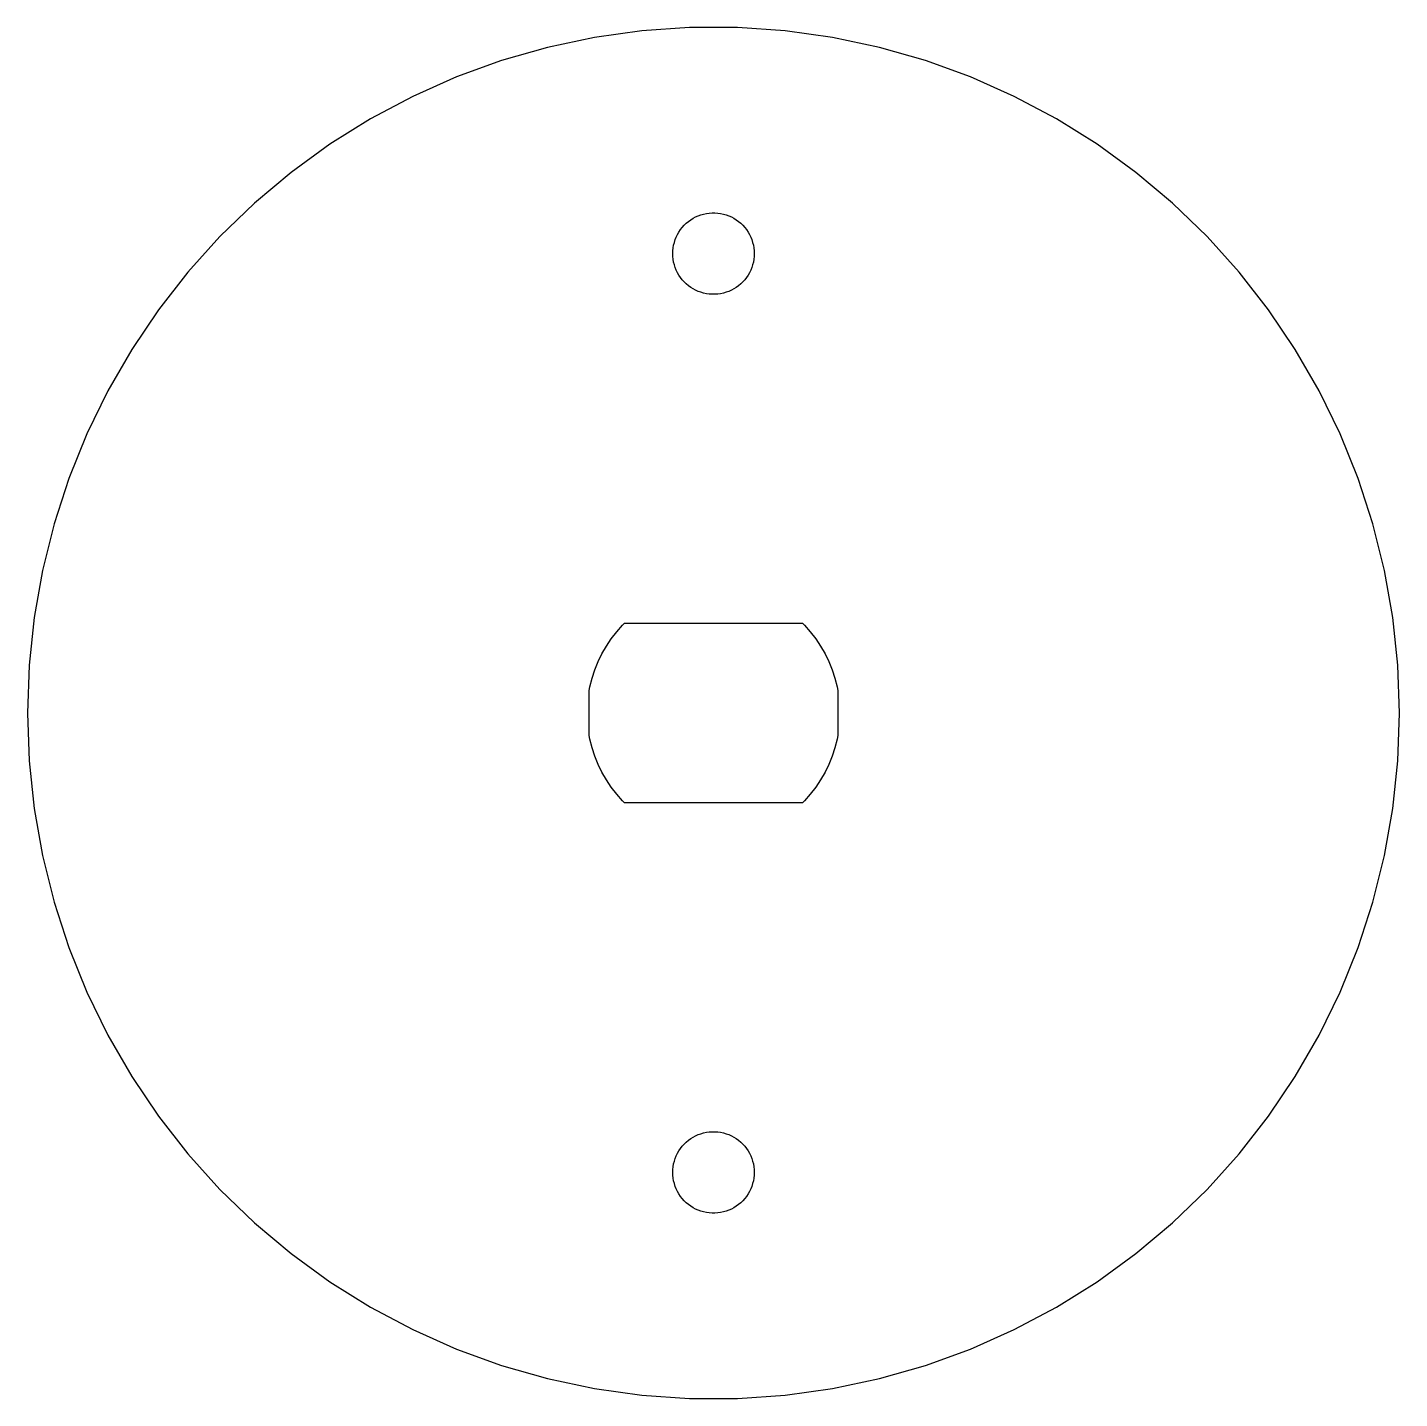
# Model space of a CAD drawing. Header units: metres. Extents: x -32.9 to 32.9, y -32.8 to 32.8.
import ezdxf

# ---------------------------------------------------------------- set-up
doc = ezdxf.new("R2010")
doc.units = ezdxf.units.M

msp = doc.modelspace()

# ---------------------------------------------------------------- linework, layer by layer
for p, q in [((-5.70434, 32.3509), (-7.94713, 31.8742)), ((-3.43376, 32.67), (-5.70434, 32.3509)), ((-1.14645, 32.83), (-3.43376, 32.67)), ((1.14645, 32.83), (-1.14645, 32.83)), ((3.43376, 32.67), (1.14645, 32.83)), ((5.70434, 32.3509), (3.43376, 32.67)), ((7.94713, 31.8742), (5.70434, 32.3509)), ((-7.94713, 31.8742), (-10.1512, 31.2422)), ((10.1512, 31.2422), (7.94713, 31.8742)), ((-10.1512, 31.2422), (-12.3058, 30.458)), ((12.3058, 30.458), (10.1512, 31.2422)), ((-12.3058, 30.458), (-14.4005, 29.5254)), ((14.4005, 29.5254), (12.3058, 30.458)), ((-14.4005, 29.5254), (-16.425, 28.4489)), ((16.425, 28.4489), (14.4005, 29.5254)), ((-16.425, 28.4489), (-18.3695, 27.2339)), ((18.3695, 27.2339), (16.425, 28.4489)), ((-18.3695, 27.2339), (-20.2245, 25.8862)), ((20.2245, 25.8862), (18.3695, 27.2339)), ((-20.2245, 25.8862), (-21.9809, 24.4123)), ((21.9809, 24.4123), (20.2245, 25.8862)), ((-21.9809, 24.4123), (-23.6303, 22.8195)), ((23.6303, 22.8195), (21.9809, 24.4123)), ((-1.09043, 23.6166), (-0.974999, 23.6887)), ((-0.974999, 23.6887), (-0.854823, 23.7526)), ((-0.854823, 23.7526), (-0.730482, 23.808)), ((-0.730482, 23.808), (-0.602583, 23.8546)), ((-0.602583, 23.8546), (-0.471747, 23.8921)), ((-0.471747, 23.8921), (-0.338614, 23.9204)), ((-0.338614, 23.9204), (-0.20383, 23.9393)), ((-0.20383, 23.9393), (-0.068053, 23.9488)), ((-0.068053, 23.9488), (0.068053, 23.9488)), ((0.068053, 23.9488), (0.20383, 23.9393)), ((0.20383, 23.9393), (0.338614, 23.9204)), ((0.338614, 23.9204), (0.471747, 23.8921)), ((0.471747, 23.8921), (0.602583, 23.8546)), ((0.602583, 23.8546), (0.730482, 23.808)), ((0.730482, 23.808), (0.854823, 23.7526)), ((0.854823, 23.7526), (0.974999, 23.6887)), ((0.974999, 23.6887), (1.09043, 23.6166)), ((-1.72175, 22.9155), (-1.65369, 23.0333)), ((-1.65369, 23.0333), (-1.57758, 23.1462)), ((-1.57758, 23.1462), (-1.49379, 23.2534)), ((-1.49379, 23.2534), (-1.40271, 23.3546)), ((-1.40271, 23.3546), (-1.3048, 23.4491)), ((-1.3048, 23.4491), (-1.20054, 23.5366)), ((-1.20054, 23.5366), (-1.09043, 23.6166)), ((1.09043, 23.6166), (1.20054, 23.5366)), ((1.20054, 23.5366), (1.3048, 23.4491)), ((1.3048, 23.4491), (1.40271, 23.3546)), ((1.40271, 23.3546), (1.49379, 23.2534)), ((1.49379, 23.2534), (1.57758, 23.1462)), ((1.57758, 23.1462), (1.65369, 23.0333)), ((1.65369, 23.0333), (1.72175, 22.9155)), ((-23.6303, 22.8195), (-25.1646, 21.1156)), ((-1.93102, 22.2714), (-1.90739, 22.4054)), ((-1.90739, 22.4054), (-1.87446, 22.5375)), ((-1.87446, 22.5375), (-1.8324, 22.6669)), ((-1.8324, 22.6669), (-1.78141, 22.7931)), ((-1.78141, 22.7931), (-1.72175, 22.9155)), ((1.72175, 22.9155), (1.78141, 22.7931)), ((1.78141, 22.7931), (1.8324, 22.6669)), ((1.8324, 22.6669), (1.87446, 22.5375)), ((1.87446, 22.5375), (1.90739, 22.4054)), ((1.90739, 22.4054), (1.93102, 22.2714)), ((25.1646, 21.1156), (23.6303, 22.8195)), ((-1.95, 22), (-1.94525, 22.136)), ((-1.94525, 21.864), (-1.95, 22)), ((-1.94525, 22.136), (-1.93102, 22.2714)), ((-1.93102, 21.7286), (-1.94525, 21.864)), ((-1.90739, 21.5946), (-1.93102, 21.7286)), ((1.93102, 21.7286), (1.90739, 21.5946)), ((1.93102, 22.2714), (1.94525, 22.136)), ((1.94525, 21.864), (1.93102, 21.7286)), ((1.94525, 22.136), (1.95, 22)), ((1.95, 22), (1.94525, 21.864)), ((-25.1646, 21.1156), (-26.5762, 19.3087)), ((-1.87446, 21.4625), (-1.90739, 21.5946)), ((-1.8324, 21.3331), (-1.87446, 21.4625)), ((-1.78141, 21.2069), (-1.8324, 21.3331)), ((-1.72175, 21.0845), (-1.78141, 21.2069)), ((-1.65369, 20.9667), (-1.72175, 21.0845)), ((1.72175, 21.0845), (1.65369, 20.9667)), ((1.78141, 21.2069), (1.72175, 21.0845)), ((1.8324, 21.3331), (1.78141, 21.2069)), ((1.87446, 21.4625), (1.8324, 21.3331)), ((1.90739, 21.5946), (1.87446, 21.4625)), ((26.5762, 19.3087), (25.1646, 21.1156)), ((-1.57758, 20.8538), (-1.65369, 20.9667)), ((-1.49379, 20.7466), (-1.57758, 20.8538)), ((-1.40271, 20.6454), (-1.49379, 20.7466)), ((-1.3048, 20.5509), (-1.40271, 20.6454)), ((-1.20054, 20.4634), (-1.3048, 20.5509)), ((-1.09043, 20.3834), (-1.20054, 20.4634)), ((-0.974999, 20.3112), (-1.09043, 20.3834)), ((1.09043, 20.3834), (0.974999, 20.3112)), ((1.20054, 20.4634), (1.09043, 20.3834)), ((1.3048, 20.5509), (1.20054, 20.4634)), ((1.40271, 20.6454), (1.3048, 20.5509)), ((1.49379, 20.7466), (1.40271, 20.6454)), ((1.57758, 20.8538), (1.49379, 20.7466)), ((1.65369, 20.9667), (1.57758, 20.8538)), ((-0.854823, 20.2474), (-0.974999, 20.3112)), ((-0.730482, 20.192), (-0.854823, 20.2474)), ((-0.602583, 20.1454), (-0.730482, 20.192)), ((-0.471747, 20.1079), (-0.602583, 20.1454)), ((-0.338614, 20.0796), (-0.471747, 20.1079)), ((-0.20383, 20.0607), (-0.338614, 20.0796)), ((-0.068053, 20.0512), (-0.20383, 20.0607)), ((0.068053, 20.0512), (-0.068053, 20.0512)), ((0.20383, 20.0607), (0.068053, 20.0512)), ((0.338614, 20.0796), (0.20383, 20.0607)), ((0.471747, 20.1079), (0.338614, 20.0796)), ((0.602583, 20.1454), (0.471747, 20.1079)), ((0.730482, 20.192), (0.602583, 20.1454)), ((0.854823, 20.2474), (0.730482, 20.192)), ((0.974999, 20.3112), (0.854823, 20.2474)), ((-26.5762, 19.3087), (-27.8584, 17.4078)), ((27.8584, 17.4078), (26.5762, 19.3087)), ((-27.8584, 17.4078), (-29.0048, 15.4221)), ((29.0048, 15.4221), (27.8584, 17.4078)), ((-29.0048, 15.4221), (-30.01, 13.3613)), ((30.01, 13.3613), (29.0048, 15.4221)), ((-30.01, 13.3613), (-30.8689, 11.2354)), ((30.8689, 11.2354), (30.01, 13.3613)), ((-30.8689, 11.2354), (-31.5774, 9.05469)), ((31.5774, 9.05469), (30.8689, 11.2354)), ((-31.5774, 9.05469), (-32.1321, 6.8299)), ((32.1321, 6.8299), (31.5774, 9.05469)), ((-32.1321, 6.8299), (-32.5303, 4.57184)), ((32.5303, 4.57184), (32.1321, 6.8299)), ((-32.5303, 4.57184), (-32.77, 2.2915)), ((-4.63457, 3.88886), (-4.35201, 4.20268)), ((-4.35201, 4.20268), (-4.25411, 4.29722)), ((-4.25411, 4.29722), (4.25411, 4.29722)), ((4.25411, 4.29722), (4.35201, 4.20268)), ((4.35201, 4.20268), (4.63457, 3.88886)), ((32.77, 2.2915), (32.5303, 4.57184)), ((-5.13069, 3.20601), (-4.89455, 3.5561)), ((-4.89455, 3.5561), (-4.63457, 3.88886)), ((4.63457, 3.88886), (4.89455, 3.5561)), ((4.89455, 3.5561), (5.13069, 3.20601)), ((-5.52695, 2.46076), (-5.34183, 2.8403)), ((-5.34183, 2.8403), (-5.13069, 3.20601)), ((5.13069, 3.20601), (5.34183, 2.8403)), ((5.34183, 2.8403), (5.52695, 2.46076)), ((-32.77, 2.2915), (-32.85, 0)), ((-5.81563, 1.66761), (-5.68514, 2.06922)), ((-5.68514, 2.06922), (-5.52695, 2.46076)), ((5.52695, 2.46076), (5.68514, 2.06922)), ((5.68514, 2.06922), (5.81563, 1.66761)), ((32.85, 0), (32.77, 2.2915)), ((-5.91779, 1.25786), (-5.81563, 1.66761)), ((5.81563, 1.66761), (5.91779, 1.25786)), ((-5.95, 1.07521), (-5.91779, 1.25786)), ((-5.95, -1.07521), (-5.95, 1.07521)), ((5.91779, 1.25786), (5.95, 1.07521)), ((5.95, 1.07521), (5.95, -1.07521)), ((-32.85, 0), (-32.77, -2.2915)), ((32.77, -2.2915), (32.85, 0)), ((-5.91779, -1.25786), (-5.95, -1.07521)), ((-5.81563, -1.66761), (-5.91779, -1.25786)), ((5.91779, -1.25786), (5.81563, -1.66761)), ((5.95, -1.07521), (5.91779, -1.25786)), ((-5.68514, -2.06922), (-5.81563, -1.66761)), ((5.81563, -1.66761), (5.68514, -2.06922)), ((-32.77, -2.2915), (-32.5303, -4.57184)), ((-5.52695, -2.46076), (-5.68514, -2.06922)), ((-5.34183, -2.8403), (-5.52695, -2.46076)), ((5.52695, -2.46076), (5.34183, -2.8403)), ((5.68514, -2.06922), (5.52695, -2.46076)), ((32.5303, -4.57184), (32.77, -2.2915)), ((-5.13069, -3.20601), (-5.34183, -2.8403)), ((-4.89455, -3.5561), (-5.13069, -3.20601)), ((5.13069, -3.20601), (4.89455, -3.5561)), ((5.34183, -2.8403), (5.13069, -3.20601)), ((-4.63457, -3.88886), (-4.89455, -3.5561)), ((-4.35201, -4.20268), (-4.63457, -3.88886)), ((4.63457, -3.88886), (4.35201, -4.20268)), ((4.89455, -3.5561), (4.63457, -3.88886)), ((-32.5303, -4.57184), (-32.1321, -6.8299)), ((-4.25411, -4.29722), (-4.35201, -4.20268)), ((4.25411, -4.29722), (-4.25411, -4.29722)), ((4.35201, -4.20268), (4.25411, -4.29722)), ((32.1321, -6.8299), (32.5303, -4.57184)), ((-32.1321, -6.8299), (-31.5774, -9.05469)), ((31.5774, -9.05469), (32.1321, -6.8299)), ((-31.5774, -9.05469), (-30.8689, -11.2354)), ((30.8689, -11.2354), (31.5774, -9.05469)), ((-30.8689, -11.2354), (-30.01, -13.3613)), ((30.01, -13.3613), (30.8689, -11.2354)), ((-30.01, -13.3613), (-29.0048, -15.4221)), ((29.0048, -15.4221), (30.01, -13.3613)), ((-29.0048, -15.4221), (-27.8584, -17.4078)), ((27.8584, -17.4078), (29.0048, -15.4221)), ((-27.8584, -17.4078), (-26.5762, -19.3087)), ((26.5762, -19.3087), (27.8584, -17.4078)), ((-26.5762, -19.3087), (-25.1646, -21.1156)), ((25.1646, -21.1156), (26.5762, -19.3087)), ((-1.09043, -20.3834), (-0.974999, -20.3112)), ((-0.974999, -20.3112), (-0.854823, -20.2474)), ((-0.854823, -20.2474), (-0.730482, -20.192)), ((-0.730482, -20.192), (-0.602583, -20.1454)), ((-0.602583, -20.1454), (-0.471747, -20.1079)), ((-0.471747, -20.1079), (-0.338614, -20.0796)), ((-0.338614, -20.0796), (-0.20383, -20.0607)), ((-0.20383, -20.0607), (-0.068053, -20.0512)), ((-0.068053, -20.0512), (0.068053, -20.0512)), ((0.068053, -20.0512), (0.20383, -20.0607)), ((0.20383, -20.0607), (0.338614, -20.0796)), ((0.338614, -20.0796), (0.471747, -20.1079)), ((0.471747, -20.1079), (0.602583, -20.1454)), ((0.602583, -20.1454), (0.730482, -20.192)), ((0.730482, -20.192), (0.854823, -20.2474)), ((0.854823, -20.2474), (0.974999, -20.3112)), ((0.974999, -20.3112), (1.09043, -20.3834)), ((-1.72175, -21.0845), (-1.65369, -20.9667)), ((-1.65369, -20.9667), (-1.57758, -20.8538)), ((-1.57758, -20.8538), (-1.49379, -20.7466)), ((-1.49379, -20.7466), (-1.40271, -20.6454)), ((-1.40271, -20.6454), (-1.3048, -20.5509)), ((-1.3048, -20.5509), (-1.20054, -20.4634)), ((-1.20054, -20.4634), (-1.09043, -20.3834)), ((1.09043, -20.3834), (1.20054, -20.4634)), ((1.20054, -20.4634), (1.3048, -20.5509)), ((1.3048, -20.5509), (1.40271, -20.6454)), ((1.40271, -20.6454), (1.49379, -20.7466)), ((1.49379, -20.7466), (1.57758, -20.8538)), ((1.57758, -20.8538), (1.65369, -20.9667)), ((1.65369, -20.9667), (1.72175, -21.0845)), ((-25.1646, -21.1156), (-23.6303, -22.8195)), ((-1.93102, -21.7286), (-1.90739, -21.5946)), ((-1.90739, -21.5946), (-1.87446, -21.4625)), ((-1.87446, -21.4625), (-1.8324, -21.3331)), ((-1.8324, -21.3331), (-1.78141, -21.2069)), ((-1.78141, -21.2069), (-1.72175, -21.0845)), ((1.72175, -21.0845), (1.78141, -21.2069)), ((1.78141, -21.2069), (1.8324, -21.3331)), ((1.8324, -21.3331), (1.87446, -21.4625)), ((1.87446, -21.4625), (1.90739, -21.5946)), ((1.90739, -21.5946), (1.93102, -21.7286)), ((23.6303, -22.8195), (25.1646, -21.1156)), ((-1.95, -22), (-1.94525, -21.864)), ((-1.94525, -22.136), (-1.95, -22)), ((-1.94525, -21.864), (-1.93102, -21.7286)), ((-1.93102, -22.2714), (-1.94525, -22.136)), ((-1.90739, -22.4054), (-1.93102, -22.2714)), ((1.93102, -22.2714), (1.90739, -22.4054)), ((1.93102, -21.7286), (1.94525, -21.864)), ((1.94525, -22.136), (1.93102, -22.2714)), ((1.94525, -21.864), (1.95, -22)), ((1.95, -22), (1.94525, -22.136)), ((-23.6303, -22.8195), (-21.9809, -24.4123)), ((-1.87446, -22.5375), (-1.90739, -22.4054)), ((-1.8324, -22.6669), (-1.87446, -22.5375)), ((-1.78141, -22.7931), (-1.8324, -22.6669)), ((-1.72175, -22.9155), (-1.78141, -22.7931)), ((-1.65369, -23.0333), (-1.72175, -22.9155)), ((1.72175, -22.9155), (1.65369, -23.0333)), ((1.78141, -22.7931), (1.72175, -22.9155)), ((1.8324, -22.6669), (1.78141, -22.7931)), ((1.87446, -22.5375), (1.8324, -22.6669)), ((1.90739, -22.4054), (1.87446, -22.5375)), ((21.9809, -24.4123), (23.6303, -22.8195)), ((-1.57758, -23.1462), (-1.65369, -23.0333)), ((-1.49379, -23.2534), (-1.57758, -23.1462)), ((-1.40271, -23.3546), (-1.49379, -23.2534)), ((-1.3048, -23.4491), (-1.40271, -23.3546)), ((-1.20054, -23.5366), (-1.3048, -23.4491)), ((-1.09043, -23.6166), (-1.20054, -23.5366)), ((-0.974999, -23.6887), (-1.09043, -23.6166)), ((1.09043, -23.6166), (0.974999, -23.6887)), ((1.20054, -23.5366), (1.09043, -23.6166)), ((1.3048, -23.4491), (1.20054, -23.5366)), ((1.40271, -23.3546), (1.3048, -23.4491)), ((1.49379, -23.2534), (1.40271, -23.3546)), ((1.57758, -23.1462), (1.49379, -23.2534)), ((1.65369, -23.0333), (1.57758, -23.1462)), ((-0.854823, -23.7526), (-0.974999, -23.6887)), ((-0.730482, -23.808), (-0.854823, -23.7526)), ((-0.602583, -23.8546), (-0.730482, -23.808)), ((-0.471747, -23.8921), (-0.602583, -23.8546)), ((-0.338614, -23.9204), (-0.471747, -23.8921)), ((-0.20383, -23.9393), (-0.338614, -23.9204)), ((-0.068053, -23.9488), (-0.20383, -23.9393)), ((0.068053, -23.9488), (-0.068053, -23.9488)), ((0.20383, -23.9393), (0.068053, -23.9488)), ((0.338614, -23.9204), (0.20383, -23.9393)), ((0.471747, -23.8921), (0.338614, -23.9204)), ((0.602583, -23.8546), (0.471747, -23.8921)), ((0.730482, -23.808), (0.602583, -23.8546)), ((0.854823, -23.7526), (0.730482, -23.808)), ((0.974999, -23.6887), (0.854823, -23.7526)), ((-21.9809, -24.4123), (-20.2245, -25.8862)), ((20.2245, -25.8862), (21.9809, -24.4123)), ((-20.2245, -25.8862), (-18.3695, -27.2339)), ((18.3695, -27.2339), (20.2245, -25.8862)), ((-18.3695, -27.2339), (-16.425, -28.4489)), ((16.425, -28.4489), (18.3695, -27.2339)), ((-16.425, -28.4489), (-14.4005, -29.5254)), ((14.4005, -29.5254), (16.425, -28.4489)), ((-14.4005, -29.5254), (-12.3058, -30.458)), ((12.3058, -30.458), (14.4005, -29.5254)), ((-12.3058, -30.458), (-10.1512, -31.2422)), ((10.1512, -31.2422), (12.3058, -30.458)), ((-10.1512, -31.2422), (-7.94713, -31.8742)), ((7.94713, -31.8742), (10.1512, -31.2422)), ((-7.94713, -31.8742), (-5.70434, -32.3509)), ((5.70434, -32.3509), (7.94713, -31.8742)), ((-5.70434, -32.3509), (-3.43376, -32.67)), ((-3.43376, -32.67), (-1.14645, -32.83)), ((-1.14645, -32.83), (1.14645, -32.83)), ((1.14645, -32.83), (3.43376, -32.67)), ((3.43376, -32.67), (5.70434, -32.3509))]:
    msp.add_line(p, q)

doc.saveas('drawing.dxf')
